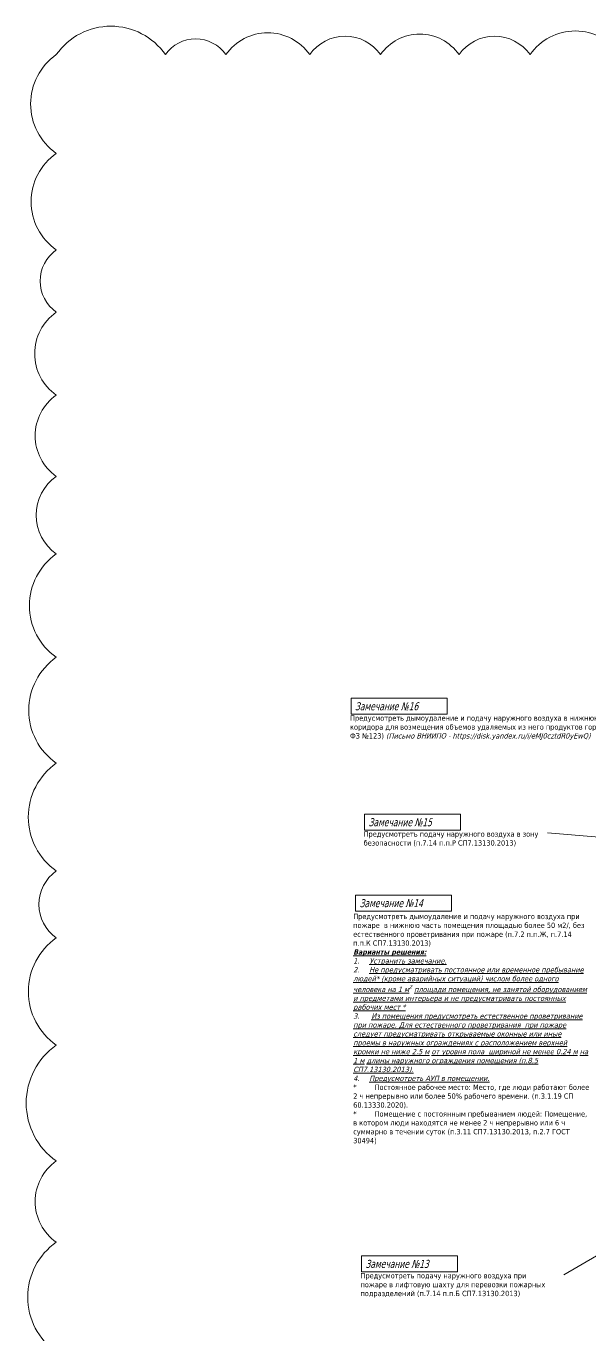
# Model space of a CAD drawing. Header units: millimetres. Extents: x -584918 to 2941280, y 3000189 to 4229862.
# Drawn here: x 46702 to 110118, y 3982499 to 4129671 of the extents above; entities that cross this region are included whole.
import ezdxf

# ---------------------------------------------------------------- set-up
doc = ezdxf.new("R2010")
doc.units = ezdxf.units.MM
doc.layers.add('экспертиза ДУ', color=1, linetype='Continuous', lineweight=0)
doc.styles.add('ЭКСПЕРТИЗА', font='tahoma.ttf')

msp = doc.modelspace()

# ---------------------------------------------------------------- linework, layer by layer
at = {"layer": 'экспертиза ДУ', "color": 2}
msp.add_lwpolyline([(113594.046, 4126472.853, 0.52056705), (103387.233, 4126472.853, 0.52056705), (95403.794, 4126472.853, 0.52056705), (86562.378, 4126472.853, 0.52056705), (78604.372, 4126472.853, 0.52056705), (69165.2, 4126472.853, 0.52056705), (62371.373, 4126472.853, 0.52056705), (50092.766, 4126472.853, 0.52056705), (50092.766, 4115366.15, 0.52056705), (50092.766, 4104511.53, 0.52056705), (50092.766, 4097506.108, 0.52056705), (50092.766, 4088175.378, 0.52056705), (50092.766, 4079042.409, 0.52056705), (50092.766, 4070317.167, 0.52056705), (50092.766, 4058696.736, 0.52056705), (50092.766, 4046783.938, 0.52056705), (50092.766, 4034662.8, 0.52056705), (50092.766, 4027142.429, 0.52056705), (50092.766, 4015068.492, 0.52056705), (50092.766, 4002050.517, 0.52056705), (50092.766, 3992921.007, 0.52056705), (50092.766, 3980561.417, 0.52056705)], format="xyb", dxfattribs=at)
at = {"layer": 'экспертиза ДУ', "lineweight": 0}
for points in [[(83250.014, 4054087.637), (94050.014, 4054087.637), (94050.014, 4052287.637), (83250.014, 4052287.637), (83250.014, 4054087.637)], [(84780.014, 4041047.637), (95580.014, 4041047.637), (95580.014, 4039247.637), (84780.014, 4039247.637), (84780.014, 4041047.637)], [(83768.399, 4031944.541), (94568.399, 4031944.541), (94568.399, 4030144.541), (83768.399, 4030144.541), (83768.399, 4031944.541)], [(84430.014, 3991377.637), (95230.014, 3991377.637), (95230.014, 3989577.637), (84430.014, 3989577.637), (84430.014, 3991377.637)]]:
    msp.add_lwpolyline(points, dxfattribs=at)
at = {"layer": 'экспертиза ДУ'}
for points in [[(184024.181, 4032351.183), (105367.279, 4038948.128)], [(184630.415, 4034276.14), (107197.279, 3989238.128)]]:
    msp.add_lwpolyline(points, dxfattribs=at)

# ---------------------------------------------------------------- texts
at = {"layer": 'экспертиза ДУ', "lineweight": 0, "style": 'ЭКСПЕРТИЗА', "oblique": 14.99997778, "width": 0.8}
for s, p in [('Замечание №16', (83700.014, 4052737.637)), ('Замечание №15', (85230.014, 4039697.637)), ('Замечание №14', (84218.399, 4030594.541)), ('Замечание №13', (84880.014, 3990027.637))]:
    msp.add_text(s, height=900, dxfattribs=at).set_placement(p)
at = {"layer": 'экспертиза ДУ', "color": 6, "ltscale": 100, "char_height": 600, "attachment_point": 1, "style": 'ЭКСПЕРТИЗА'}
for s, insert, width in [('{\\C256;Предусмотреть дымоудаление и подачу наружного воздуха в нижнюю часть \\A1;коридора\\A0; для возмещения объемов удаляемых из него продуктов горения. (ч.3 ст.85 ФЗ №123) \\fTahoma|b0|i1|c204|p34;(Письмо ВНИИПО - https://disk.yandex.ru/i/eMJ0cztdR0yEwQ)}', (83137.279, 4052162.2), 32500), ('{\\C256;Предусмотреть подачу наружного воздуха в зону безопасности (п.7.14 п.п.Р СП7.13130.2013)}', (84667.279, 4039122.2), 20681.09928), ('{\\C256;Предусмотреть подачу наружного воздуха при пожаре в лифтовую шахту для перевозки пожарных подразделений (п.7.14 п.п.Б СП7.13130.2013)}', (84317.279, 3989452.2), 20681.09928)]:
    msp.add_mtext(s, dxfattribs=dict(at, insert=insert, width=width))
at = {"layer": 'экспертиза ДУ', "lineweight": 0, "ltscale": 100, "insert": (83497.279, 4029854.438), "char_height": 600, "width": 25338.67111, "attachment_point": 1, "style": 'ЭКСПЕРТИЗА'}
msp.add_mtext('\\pt1200;Предусмотреть дымоудаление и подачу наружного воздуха при пожаре  в нижнюю часть помещения площадью более 50\\~м2/, без естественного проветривания при пожаре (п.7.2 п.п.Ж, п.7.14 п.п.К СП7.13130.2013){\\fTahoma|b1|i1|c204|p34;\\L\\C6;\\PВарианты решения:\\P\\pt1800;\\fTahoma|b0|i1|c204|p34;\\l1.^I\\LУстранить замечание.\\P\\A1;\\H1.00002x;\\l2.^I\\LНе предусматривать постоянное или временное пребывание людей* (кроме аварийных ситуаций) числом более одного человека на 1\\~м\\H0.7x;\\S2^ ;\\H1.4286x; площади помещения, не занятой оборудованием и предметами интерьера и не предусматривать постоянных рабочих мест * \\A0;\\H0.99996x;\\P\\l3.^I\\L Из помещения предусмотреть естественное проветривание при пожаре. Для естественного проветривания  при пожаре следует предусматривать открываемые оконные или иные проемы в наружных ограждениях с расположением верхней кромки не ниже 2.5\\~м от уровня пола  шириной не менее 0.24\\~м на 1\\~м длины наружного ограждения помещения (п.8.5 СП7.13130.2013).\\P\\l4.^I\\LПредусмотреть АУП в помещении. \\P\\ptz;\\fTahoma|b0|i0|c204|p34;\\H0.99988x;\\l*^IПостоянное ра\\H1.00012x;бочее место: Место, где люди работают более 2 ч непрерывно или более 50% рабочего времени. (п.3.1.19 СП 60.13330.2020).\\P\\A1;*^IПомещение с постоянным пребыванием людей: \\A0;Помещение, в котором люди находятся не менее 2 ч непрерывно или 6 ч суммарно в течении суток \\A1;(п.3.11 СП7.13130.2013\\A0;,\\A1; п.2.7 ГОСТ 30494)}', dxfattribs=at)

doc.saveas('drawing.dxf')
